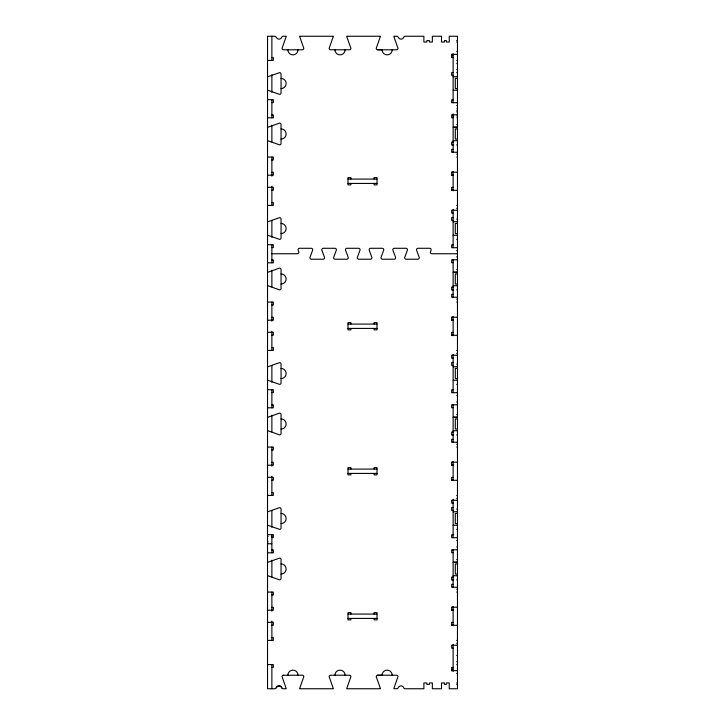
<?xml version="1.0" encoding="UTF-8"?>
<svg xmlns="http://www.w3.org/2000/svg" width="725" height="725" viewBox="0 0 725 725"><rect width="100%" height="100%" fill="white"/><g stroke="black" fill="none" stroke-linecap="round" stroke-linejoin="round"><path stroke-width="1.09" d="M281.971 688.17L281.363 687.019A2.9 2.9 0 0 0 276.298 687.78L274.929 688.75L267.525 688.75L267.525 36.25L274.929 36.25L276.298 37.22A2.9 2.9 0 0 0 281.771 37.22A1.45 1.45 0 0 1 283.14 36.25L286.194 36.25A1.459 1.459 0 0 1 286.13 36.667L282.052 48.33A1.45 1.45 0 0 0 283.502 49.78L302.352 49.78A1.45 1.45 0 0 0 303.802 48.33L299.715 36.667A1.45 1.45 0 0 1 299.652 36.25L333.292 36.25A1.459 1.459 0 0 1 333.237 36.667L329.15 48.33A1.45 1.45 0 0 0 330.6 49.78L349.45 49.78A1.45 1.45 0 0 0 350.9 48.33L346.813 36.667A1.45 1.45 0 0 1 346.758 36.25L380.398 36.25A1.459 1.459 0 0 1 380.335 36.667L376.248 48.33A1.45 1.45 0 0 0 377.698 49.78L396.548 49.78A1.45 1.45 0 0 0 397.998 48.33L393.92 36.667A1.45 1.45 0 0 1 393.856 36.25L397.336 36.313L398.279 37.22A2.9 2.9 0 0 0 403.752 37.22A1.45 1.45 0 0 1 405.121 36.25L423.88 36.25L423.88 42.05L426.78 42.05L426.78 40.6L429.445 40.6L429.445 42.05L432.345 42.05L432.345 36.25L441.507 36.25L441.507 42.05L444.407 42.05L444.407 40.6L446.355 40.6L446.355 42.05L449.255 42.05L449.255 36.25L457.475 36.25L457.475 688.75L449.255 688.75L449.255 682.95L446.355 682.95L446.355 684.4L444.407 684.4L444.407 682.95L441.507 682.95L441.507 688.75L432.345 688.75L432.345 682.95L429.445 682.95L429.445 684.4L426.78 684.4L426.78 682.95L423.88 682.95L423.88 688.75L405.121 688.75A1.45 1.45 0 0 1 403.752 687.78A2.9 2.9 0 0 0 398.279 687.78L397.336 688.687L393.856 688.75A1.45 1.45 0 0 1 393.92 688.333L397.998 676.67A1.45 1.45 0 0 0 396.548 675.22L377.698 675.22A1.45 1.45 0 0 0 376.248 676.67L380.335 688.333A1.459 1.459 0 0 1 380.398 688.75L346.758 688.75A1.45 1.45 0 0 1 346.813 688.333L350.9 676.67A1.45 1.45 0 0 0 349.45 675.22L330.6 675.22A1.45 1.45 0 0 0 329.15 676.67L333.237 688.333A1.459 1.459 0 0 1 333.292 688.75L299.652 688.75A1.45 1.45 0 0 1 299.715 688.333L303.802 676.67A1.45 1.45 0 0 0 302.352 675.22L283.185 675.256M377.435 675.238L382.048 675.22A5.075 5.075 0 0 1 387.123 670.145A5.075 5.075 0 0 1 392.198 675.22M456.75 40.6L457.475 40.6M456.75 42.05L457.475 42.05M456.75 51.475L457.475 51.475M451.675 54.375L457.475 54.375M451.675 54.855L453.125 54.855M453.125 57.275L451.675 57.275L451.675 54.13M271.875 57.52L273.325 57.52L273.325 60.42L267.525 60.42M451.675 57.52L453.125 57.52M456.75 60.42L457.475 60.42M456.75 63.32L457.475 63.32M456.75 69.6L457.475 69.6M453.605 72.5L451.675 72.5L451.675 75.4L453.125 75.4M456.75 72.5L457.475 72.5M453.125 76.778L457.475 76.714M457.475 78.436L455.3 78.436L455.3 88.586L457.475 88.586M453.125 90.235L457.475 90.235M267.525 99.688L273.325 99.688L273.325 102.588L271.875 102.588M453.125 99.805L451.675 99.805L451.675 102.705L457.475 102.705M456.75 105.605L457.475 105.605M456.931 108.75L457.475 108.75M456.931 110.698L457.475 110.698M456.75 111.895L457.475 111.895M457.475 114.795L451.675 114.795L451.675 117.695L453.125 117.695M271.875 114.912L273.325 114.912L273.325 117.812L267.525 117.812M453.125 115.946L453.669 115.946M456.931 115.946L457.475 115.946M456.931 117.812L457.475 117.812M456.75 124.564L457.475 124.564M453.85 127.201L457.475 127.201L453.125 127.265M457.475 128.914L455.3 128.914L455.3 139.064L457.475 139.064M453.125 140.786L457.475 140.722M453.125 142.1L451.675 142.1L451.675 145L453.605 145M456.75 144.864L457.475 144.864M453.125 149.35L451.675 149.35L451.675 152.25L457.475 152.25M456.75 154.18L457.475 154.18M267.525 157.08L273.325 157.08L273.325 159.98L271.875 159.98M456.75 157.08L457.475 157.08M457.475 172.188L451.675 172.188L451.675 175.205L453.605 175.205M271.875 172.305L273.325 172.305L273.325 175.205L267.525 175.205M451.675 172.305L453.125 172.305M451.675 175.087L453.125 175.087M348 179.075L377 179.075M348 183.425L377 183.425M267.525 187.295L273.325 187.295L273.325 190.195L271.875 190.195M451.675 187.413L453.125 187.413M451.675 190.195L453.125 190.195M457.475 190.312L451.675 190.312L451.675 187.295M271.875 202.52L273.325 202.52L273.325 205.42L267.525 205.42M456.75 205.42L457.475 205.42M456.75 208.32L457.475 208.32M457.475 210.25L451.675 210.25L451.675 213.15L453.125 213.15M453.605 217.5L451.675 217.5L451.675 220.4L453.125 220.4M456.75 219.086L457.475 219.086M453.125 221.778L457.475 221.714M457.475 223.436L455.3 223.436L455.3 233.586L457.475 233.586M453.125 235.299L457.475 235.235M456.75 239.386L457.475 239.386M267.525 244.688L273.325 244.688L273.325 247.587L271.875 247.587M453.125 244.805L451.675 244.805L451.675 247.705L457.475 247.705M456.75 250.605L457.475 250.605M271.875 253.75L297.404 253.75A1.45 1.45 0 0 0 298.763 251.802L298.156 250.152A1.45 1.45 0 0 1 299.543 248.285L311.27 248.285A1.45 1.45 0 0 1 312.656 250.152L310.001 257.348A1.45 1.45 0 0 0 311.388 259.215L323.105 259.215A1.45 1.45 0 0 0 324.501 257.348L321.837 250.152A1.45 1.45 0 0 1 323.232 248.285L334.95 248.285A1.45 1.45 0 0 1 336.337 250.152L333.681 257.348A1.45 1.45 0 0 0 335.068 259.215L346.795 259.215A1.45 1.45 0 0 0 348.181 257.348L345.526 250.152A1.45 1.45 0 0 1 346.913 248.285L358.63 248.285A1.45 1.45 0 0 1 360.026 250.152L357.362 257.348A1.45 1.45 0 0 0 358.757 259.215L370.475 259.215A1.45 1.45 0 0 0 371.862 257.348L369.206 250.152A1.45 1.45 0 0 1 370.593 248.285L382.32 248.285A1.45 1.45 0 0 1 383.706 250.152L381.051 257.348A1.45 1.45 0 0 0 382.438 259.215L394.155 259.215A1.45 1.45 0 0 0 395.551 257.348L392.887 250.152A1.45 1.45 0 0 1 394.282 248.285L406 248.285A1.45 1.45 0 0 1 407.387 250.152L404.731 257.348A1.45 1.45 0 0 0 406.118 259.215L417.845 259.215A1.45 1.45 0 0 0 419.231 257.348L416.576 250.152A1.45 1.45 0 0 1 417.962 248.285L429.68 248.285A1.45 1.45 0 0 1 431.076 250.152L430.469 251.802A1.45 1.45 0 0 0 431.828 253.75L457.475 253.75M456.75 256.895L457.475 256.895M457.475 259.795L451.675 259.795L451.675 262.695L453.125 262.695M271.875 259.913L273.325 259.913L273.325 262.812L267.525 262.812M456.75 269.564L457.475 269.564M453.85 272.201L457.475 272.201L453.125 272.265M457.475 273.914L455.3 273.914L455.3 284.064L457.475 284.064M453.125 285.786L457.475 285.722M453.125 287.1L451.675 287.1L451.675 290L453.605 290M456.75 289.864L457.475 289.864M453.125 294.35L451.675 294.35L451.675 297.25L457.475 297.25M456.75 299.18L457.475 299.18M267.525 302.08L273.325 302.08L273.325 304.98L271.875 304.98M456.75 302.08L457.475 302.08M457.475 317.188L451.675 317.188L451.675 320.205L453.605 320.205M271.875 317.305L273.325 317.305L273.325 320.205L267.525 320.205M451.675 317.305L453.125 317.305M451.675 320.087L453.125 320.087M348 324.075L377 324.075M348 328.425L377 328.425M267.525 332.295L273.325 332.295L273.325 335.195L271.875 335.195M451.675 332.413L453.125 332.413M451.675 335.195L453.125 335.195M457.475 335.312L451.675 335.312L451.675 332.295M271.875 347.52L273.325 347.52L273.325 350.42L267.525 350.42M456.75 350.42L457.475 350.42M456.75 353.32L457.475 353.32M457.475 355.25L451.675 355.25L451.675 358.15L453.125 358.15M453.605 362.5L451.675 362.5L451.675 365.4L453.125 365.4M456.75 364.086L457.475 364.086M453.125 366.778L457.475 366.714M457.475 368.436L455.3 368.436L455.3 378.586L457.475 378.586M453.125 380.299L457.475 380.235M456.75 384.386L457.475 384.386M267.525 389.688L273.325 389.688L273.325 392.587L271.875 392.587M453.125 389.805L451.675 389.805L451.675 392.705L457.475 392.705M456.75 395.605L457.475 395.605M456.75 401.895L457.475 401.895M457.475 404.795L451.675 404.795L451.675 407.695L453.125 407.695M271.875 404.913L273.325 404.913L273.325 407.812L267.525 407.812M456.75 414.564L457.475 414.564M453.85 417.201L457.475 417.201L453.125 417.265M457.475 418.914L455.3 418.914L455.3 429.064L457.475 429.064M453.125 430.786L457.475 430.722M453.125 432.1L451.675 432.1L451.675 435L453.605 435M456.75 434.864L457.475 434.864M453.125 439.35L451.675 439.35L451.675 442.25L457.475 442.25M456.75 444.18L457.475 444.18M267.525 447.08L273.325 447.08L273.325 449.98L271.875 449.98M456.75 447.08L457.475 447.08M457.475 462.188L451.675 462.188L451.675 465.205L453.605 465.205M271.875 462.305L273.325 462.305L273.325 465.205L267.525 465.205M451.675 462.305L453.125 462.305M451.675 465.088L453.125 465.088M348 469.075L377 469.075M348 473.425L377 473.425M267.525 477.295L273.325 477.295L273.325 480.195L271.875 480.195M451.675 477.412L453.125 477.412M451.675 480.195L453.125 480.195M457.475 480.312L451.675 480.312L451.675 477.295M271.875 492.52L273.325 492.52L273.325 495.42L267.525 495.42M456.75 495.42L457.475 495.42M456.75 498.32L457.475 498.32M457.475 500.25L451.675 500.25L451.675 503.15L453.125 503.15M453.605 507.5L451.675 507.5L451.675 510.4L453.125 510.4M456.75 509.086L457.475 509.086M453.125 511.778L457.475 511.714M457.475 513.436L455.3 513.436L455.3 523.586L457.475 523.586M453.125 525.299L457.475 525.235M456.75 529.386L457.475 529.386M267.525 534.688L273.325 534.688L273.325 537.588L271.875 537.588M453.125 534.805L451.675 534.805L451.675 537.705L457.475 537.705M267.525 536.554L268.069 536.554M271.331 536.554L271.875 536.554M456.75 540.605L457.475 540.605M267.525 541.802L268.069 541.802M267.525 543.75L271.875 543.75M456.75 546.895L457.475 546.895M457.475 549.795L451.675 549.795L451.675 552.695L453.125 552.695M271.875 549.912L273.325 549.912L273.325 552.812L267.525 552.812M456.75 559.564L457.475 559.564M453.85 562.201L457.475 562.201L453.125 562.265M457.475 563.914L455.3 563.914L455.3 574.064L457.475 574.064M453.125 575.722L457.475 575.722M453.125 577.1L451.675 577.1L451.675 580L453.605 580M456.75 579.864L457.475 579.864M453.125 584.35L451.675 584.35L451.675 587.25L457.475 587.25M456.75 589.18L457.475 589.18M267.525 592.08L273.325 592.08L273.325 594.98L271.875 594.98M456.75 592.08L457.475 592.08M457.475 607.188L451.675 607.188L451.675 610.205L453.605 610.205M271.875 607.305L273.325 607.305L273.325 610.205L267.525 610.205M451.675 607.305L453.125 607.305M451.675 610.088L453.125 610.088M348 614.075L377 614.075M348 618.425L377 618.425M267.525 622.295L273.325 622.295L273.325 625.195L271.875 625.195M451.675 622.412L453.125 622.412M451.675 625.195L453.125 625.195M457.475 625.312L451.675 625.312L451.675 622.295M271.875 637.52L273.325 637.52L273.325 640.42L267.525 640.42M456.75 640.42L457.475 640.42M456.75 643.32L457.475 643.32M457.475 645.25L451.675 645.25L451.675 648.15L453.125 648.15M456.75 655.4L457.475 655.4M456.75 661.68L457.475 661.68M267.525 664.58L273.325 664.58L273.325 667.48L271.875 667.48M456.75 664.58L457.475 664.58M451.675 667.48L453.125 667.48M453.125 667.725L451.675 667.725L451.675 670.87M451.675 670.145L453.125 670.145M451.675 670.625L457.475 670.625M456.75 673.525L457.475 673.525M456.75 682.95L457.475 682.95M456.75 684.4L457.475 684.4M377.435 49.762L382.048 49.78A5.075 5.075 0 0 0 387.123 54.855A5.075 5.075 0 0 0 392.198 49.78M453.125 53.623L453.125 102.705M453.125 113.852L453.125 152.25M453.125 171.698L453.125 190.802M453.125 209.362L453.125 247.705M453.125 259.795L453.125 297.25M453.125 316.698L453.125 335.802M453.125 354.362L453.125 392.705M453.125 404.795L453.125 442.25M453.125 461.698L453.125 480.802M453.125 499.362L453.125 537.705M453.125 549.795L453.125 587.25M453.125 606.698L453.125 625.802M453.125 644.362L453.125 671.377M374.1 179.075L374.1 177.625L377 177.625L377 184.875L374.1 184.875L374.1 183.425M374.1 324.075L374.1 322.625L377 322.625L377 329.875L374.1 329.875L374.1 328.425M374.1 469.075L374.1 467.625L377 467.625L377 474.875L374.1 474.875L374.1 473.425M374.1 614.075L374.1 612.625L377 612.625L377 619.875L374.1 619.875L374.1 618.425M350.9 179.075L350.9 177.625L348 177.625L348 184.875L350.9 184.875L350.9 183.425M350.9 324.075L350.9 322.625L348 322.625L348 329.875L350.9 329.875L350.9 328.425M350.9 469.075L350.9 467.625L348 467.625L348 474.875L350.9 474.875L350.9 473.425M350.9 614.075L350.9 612.625L348 612.625L348 619.875L350.9 619.875L350.9 618.425M271.875 36.25L271.875 60.42M271.875 74.711L271.875 92.374M271.875 99.688L271.875 117.812M271.875 125.171L271.875 141.91M271.875 157.08L271.875 176.193M271.875 186.307L271.875 205.42M271.875 220.59L271.875 237.329M271.875 244.688L271.875 262.812M271.875 270.171L271.875 286.91M271.875 302.08L271.875 321.193M271.875 331.307L271.875 350.42M271.875 365.59L271.875 382.329M271.875 389.688L271.875 407.812M271.875 415.171L271.875 431.91M271.875 447.08L271.875 466.193M271.875 476.307L271.875 495.42M271.875 510.59L271.875 527.329M271.875 534.688L271.875 552.812M271.875 560.171L271.875 576.91M271.875 592.08L271.875 611.193M271.875 621.162L271.875 640.42M271.875 664.58L271.875 688.75M267.525 140.722A1.45 1.45 0 0 1 267.942 140.786L279.605 144.864A1.45 1.45 0 0 0 281.055 143.414L281.055 124.564A1.45 1.45 0 0 0 279.605 123.114L267.942 127.201A1.459 1.459 0 0 1 267.525 127.265M267.525 90.235A1.45 1.45 0 0 1 267.942 90.299L279.605 94.386A1.45 1.45 0 0 0 281.055 92.936L281.055 74.086A1.45 1.45 0 0 0 279.605 72.636L267.942 76.714A1.459 1.459 0 0 1 267.525 76.778M281.055 78.436A5.075 5.075 0 0 1 286.13 83.511A5.075 5.075 0 0 1 281.055 88.586M281.055 128.914A5.075 5.075 0 0 1 286.13 133.989A5.075 5.075 0 0 1 281.055 139.064M267.525 235.235A1.45 1.45 0 0 1 267.942 235.299L279.605 239.386A1.45 1.45 0 0 0 281.055 237.936L281.055 219.086A1.45 1.45 0 0 0 279.605 217.636L267.942 221.714A1.45 1.45 0 0 1 267.525 221.778M281.055 223.436A5.075 5.075 0 0 1 286.13 228.511A5.075 5.075 0 0 1 281.055 233.586M298.002 49.78A5.075 5.075 0 0 1 292.927 54.855A5.075 5.075 0 0 1 287.852 49.78M345.1 49.78A5.075 5.075 0 0 1 340.025 54.855A5.075 5.075 0 0 1 334.95 49.78M267.525 430.722A1.45 1.45 0 0 1 267.942 430.786L279.605 434.864A1.45 1.45 0 0 0 281.055 433.414L281.055 414.564A1.45 1.45 0 0 0 279.605 413.114L267.942 417.201A1.459 1.459 0 0 1 267.525 417.265M267.525 380.235A1.45 1.45 0 0 1 267.942 380.299L279.605 384.386A1.45 1.45 0 0 0 281.055 382.936L281.055 364.086A1.45 1.45 0 0 0 279.605 362.636L267.942 366.714A1.459 1.459 0 0 1 267.525 366.778M281.055 368.436A5.075 5.075 0 0 1 286.13 373.511A5.075 5.075 0 0 1 281.055 378.586M281.055 418.914A5.075 5.075 0 0 1 286.13 423.989A5.075 5.075 0 0 1 281.055 429.064M267.525 575.722A1.45 1.45 0 0 1 267.942 575.786L279.605 579.864A1.45 1.45 0 0 0 281.055 578.414L281.055 559.564A1.45 1.45 0 0 0 279.605 558.114L267.942 562.201A1.459 1.459 0 0 1 267.525 562.265M267.525 525.235A1.45 1.45 0 0 1 267.942 525.299L279.605 529.386A1.45 1.45 0 0 0 281.055 527.936L281.055 509.086A1.45 1.45 0 0 0 279.605 507.636L267.942 511.714A1.459 1.459 0 0 1 267.525 511.778M281.055 513.436A5.075 5.075 0 0 1 286.13 518.511A5.075 5.075 0 0 1 281.055 523.586M281.055 563.914A5.075 5.075 0 0 1 286.13 568.989A5.075 5.075 0 0 1 281.055 574.064M276.298 687.78A2.9 2.9 0 0 1 281.771 687.78A1.45 1.45 0 0 0 283.14 688.75L286.194 688.75A1.459 1.459 0 0 0 286.13 688.333L282.052 676.67A1.45 1.45 0 0 1 283.502 675.22M287.852 675.22A5.075 5.075 0 0 1 292.927 670.145A5.075 5.075 0 0 1 298.002 675.22M334.95 675.22A5.075 5.075 0 0 1 340.025 670.145A5.075 5.075 0 0 1 345.1 675.22M267.525 272.265A1.459 1.459 0 0 0 267.942 272.201L279.605 268.114A1.45 1.45 0 0 1 281.055 269.564L281.055 288.414A1.45 1.45 0 0 1 279.605 289.864L267.942 285.786A1.45 1.45 0 0 0 267.525 285.722M281.055 273.914A5.075 5.075 0 0 1 286.13 278.989A5.075 5.075 0 0 1 281.055 284.064"/></g></svg>
